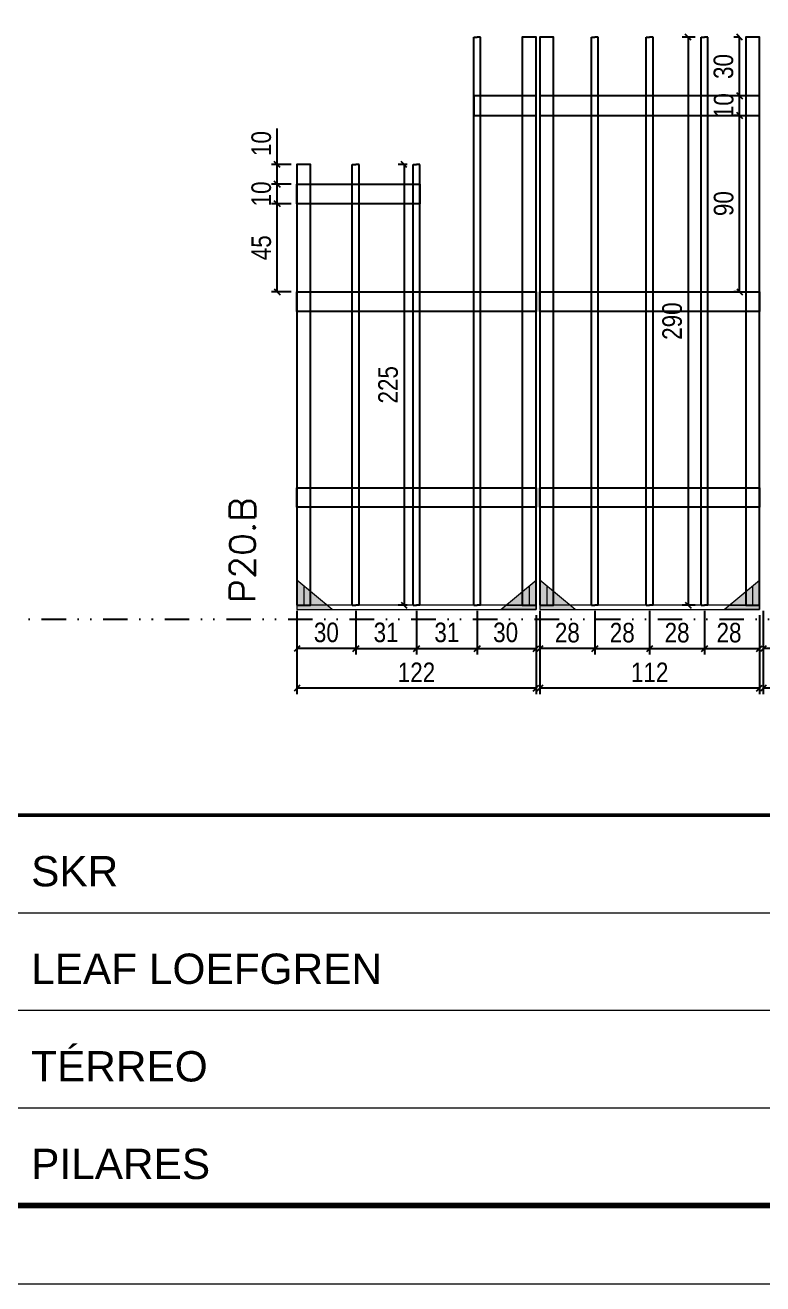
# Model space of a CAD drawing. Extents: x 14400 to 27878, y -21631 to 6985.
# Drawn here: x 19864 to 20241, y -14740 to -14097 of the extents above; entities that cross this region are included whole.
import ezdxf

# ---------------------------------------------------------------- set-up
doc = ezdxf.new("R2010")
doc.units = 0
for name, pattern in [('CONTINUO', [0]), ('DASHED', [0.75, 0.5, -0.25]), ('DIVIDE2', [0.625, 0.25, -0.125, 0, -0.125, 0, -0.125]), ('HIDDEN', [0.375, 0.25, -0.125])]:
    doc.linetypes.add(name, pattern=pattern)
for name, color, linetype in [('COTA', 241, 'Continuous'), ('Nível', 160, 'Continuous'), ('SARR_2.2x10', 60, 'Continuous'), ('SARR_3.5x7', 81, 'Continuous'), ('SARR_7x7', 40, 'Continuous')]:
    doc.layers.add(name, color=color, linetype=linetype)
for name, color, linetype, lineweight in [('Folhas', 255, 'Continuous', 9), ('Madeira', 126, 'Continuous', 18), ('Sarr 2.2x7', 40, 'Continuous', 9), ('SARRAFO DE PRESSAO', 251, 'DASHED', 9), ('Texto Seção', 7, 'Continuous', 15)]:
    doc.layers.add(name, color=color, linetype=linetype, lineweight=lineweight)
doc.styles.add('ARIAL', font='arial.ttf')
doc.styles.add('COTA TECNICA', font='techl___.ttf', dxfattribs={"height": 10})
doc.styles.add('REGUA-120', font='ROMANS.shx', dxfattribs={"height": 15})
doc.dimstyles.new('PAINEL', dxfattribs={"dimtxt": 10, "dimasz": 3, "dimexe": 3, "dimexo": 3, "dimgap": 3, "dimtad": 1, "dimdec": 1, "dimzin": 12, "dimdsep": 46, "dimtxsty": 'COTA TECNICA', "dimblk1": 'OBLIQUE', "dimblk2": 'OBLIQUE', "dimsah": 1, "dimcen": 0.9, "dimclrd": 4, "dimclre": 4, "dimclrt": 240, "dimadec": 1, "dimazin": 3, "dimtfac": 1, "dimtdec": 1, "dimtmove": 0, "dimatfit": 3, "dimfxl": 1, "dimtolj": 1, "dimtzin": 12, "dimarcsym": 0})

# ---------------------------------------------------------------- blocks, each defined once
blk = doc.blocks.new('9999999999')
at = {"color": 30, "linetype": 'CONTINUO'}
for p, q in [((98564.56, 34379.64), (99583.98, 34379.64)), ((98564.56, 34329.83), (99487.98, 34329.83)), ((98564.56, 34280.02), (99487.98, 34280.02))]:
    blk.add_line(p, q, dxfattribs=at)
at = {"color": 30, "linetype": 'CONTINUO', "const_width": 2}
blk.add_lwpolyline([(99583.98, 34230.21), (99583.98, 34414.45, 0.414214), (99568.98, 34429.45), (98228.98, 34429.45, 0.414214), (98213.98, 34414.45), (98213.98, 34245.21, 0.414214), (98228.98, 34230.21), (99583.98, 34230.21)], format="xyb", dxfattribs=at)
at = {"layer": 'Folhas'}
blk.add_lwpolyline([(98138.98, 34190.21), (99623.98, 34190.21), (99623.98, 35240.21), (98138.98, 35240.21)], close=True, dxfattribs=at)
at = {"layer": 'Folhas', "color": 30, "const_width": 3}
blk.add_lwpolyline([(98213.98, 34230.21), (99583.98, 34230.21), (99583.98, 35200.21), (98213.98, 35200.21)], close=True, dxfattribs=at)
at = {"color": 7, "linetype": 'Continuous', "ltscale": 5, "style": 'ARIAL'}
for s, height, p in [('SKR', 15.483, (98837.68, 34393.13)), ('LEAF LOEFGREN', 15.4829, (98837.68, 34343.32)), ('TÉRREO', 15.483, (98837.68, 34293.51)), ('PILARES', 15.483, (98837.68, 34243.7))]:
    blk.add_text(s, height=height, dxfattribs=at).set_placement(p)
blk = doc.blocks.new('_Oblique')
at = {"color": 0, "linetype": 'ByBlock', "lineweight": -2}
blk.add_line((-0.5, -0.5), (0.5, 0.5), dxfattribs=at)
blk = doc.blocks.new('*D3137')
at = {"layer": 'COTA', "color": 4, "lineweight": -2, "transparency": 16777216}
for p, q in [((20126.82, -14411.34), (20126.82, -14438.52)), ((20238.82, -14411.34), (20238.82, -14438.52)), ((20238.82, -14435.52), (20126.82, -14435.52))]:
    blk.add_line(p, q, dxfattribs=at)
at = {"layer": 'Defpoints', "color": 0, "transparency": 16777216}
for p in [(20126.82, -14408.34), (20238.82, -14408.34), (20126.82, -14435.52)]:
    blk.add_point(p, dxfattribs=at)
at = {"layer": 'COTA', "color": 4, "lineweight": -2, "transparency": 16777216, "xscale": 3, "yscale": 3, "zscale": 3, "rotation": 180}
blk.add_blockref('_Oblique', (20126.82, -14435.52), dxfattribs=at)
at = {"layer": 'COTA', "color": 4, "lineweight": -2, "transparency": 16777216, "xscale": 3, "yscale": 3, "zscale": 3}
blk.add_blockref('_Oblique', (20238.82, -14435.52), dxfattribs=at)
at = {"layer": 'COTA', "color": 240, "transparency": 16777216, "insert": (20182.82, -14427.46), "char_height": 10, "attachment_point": 5, "style": 'COTA TECNICA'}
blk.add_mtext('\\A1;112', dxfattribs=at)
blk = doc.blocks.new('*D3138')
at = {"layer": 'COTA', "color": 4, "lineweight": -2, "transparency": 16777216}
for p, q in [((20126.82, -14396.14), (20126.82, -14418.34)), ((20154.82, -14396.14), (20154.82, -14418.34)), ((20154.82, -14415.34), (20126.82, -14415.34))]:
    blk.add_line(p, q, dxfattribs=at)
at = {"layer": 'Defpoints', "color": 0, "transparency": 16777216}
for p in [(20126.82, -14393.14), (20154.82, -14393.14), (20126.82, -14415.34)]:
    blk.add_point(p, dxfattribs=at)
at = {"layer": 'COTA', "color": 4, "lineweight": -2, "transparency": 16777216, "xscale": 3, "yscale": 3, "zscale": 3, "rotation": 180}
blk.add_blockref('_Oblique', (20126.82, -14415.34), dxfattribs=at)
at = {"layer": 'COTA', "color": 4, "lineweight": -2, "transparency": 16777216, "xscale": 3, "yscale": 3, "zscale": 3}
blk.add_blockref('_Oblique', (20154.82, -14415.34), dxfattribs=at)
at = {"layer": 'COTA', "color": 240, "transparency": 16777216, "insert": (20140.82, -14407.25), "char_height": 10, "attachment_point": 5, "style": 'COTA TECNICA'}
blk.add_mtext('\\A1;28', dxfattribs=at)
blk = doc.blocks.new('*D3139')
at = {"layer": 'COTA', "color": 4, "lineweight": -2, "transparency": 16777216}
for p, q in [((20210.82, -14396.14), (20210.82, -14418.34)), ((20238.82, -14398.34), (20238.82, -14418.34)), ((20210.82, -14415.34), (20238.82, -14415.34))]:
    blk.add_line(p, q, dxfattribs=at)
at = {"layer": 'Defpoints', "color": 0, "transparency": 16777216}
for p in [(20210.82, -14393.14), (20238.82, -14395.34), (20238.82, -14415.34)]:
    blk.add_point(p, dxfattribs=at)
at = {"layer": 'COTA', "color": 4, "lineweight": -2, "transparency": 16777216, "xscale": 3, "yscale": 3, "zscale": 3, "rotation": 180}
blk.add_blockref('_Oblique', (20210.82, -14415.34), dxfattribs=at)
at = {"layer": 'COTA', "color": 4, "lineweight": -2, "transparency": 16777216, "xscale": 3, "yscale": 3, "zscale": 3}
blk.add_blockref('_Oblique', (20238.82, -14415.34), dxfattribs=at)
at = {"layer": 'COTA', "color": 240, "transparency": 16777216, "insert": (20223.32, -14407.25), "char_height": 10, "attachment_point": 5, "style": 'COTA TECNICA'}
blk.add_mtext('\\A1;28', dxfattribs=at)
blk = doc.blocks.new('*D3140')
at = {"layer": 'COTA', "color": 4, "lineweight": -2, "transparency": 16777216}
for p, q in [((20154.82, -14396.14), (20154.82, -14418.34)), ((20182.82, -14396.14), (20182.82, -14418.34)), ((20154.82, -14415.34), (20182.82, -14415.34))]:
    blk.add_line(p, q, dxfattribs=at)
at = {"layer": 'Defpoints', "color": 0, "transparency": 16777216}
for p in [(20154.82, -14393.14), (20182.82, -14393.14), (20182.82, -14415.34)]:
    blk.add_point(p, dxfattribs=at)
at = {"layer": 'COTA', "color": 4, "lineweight": -2, "transparency": 16777216, "xscale": 3, "yscale": 3, "zscale": 3, "rotation": 180}
blk.add_blockref('_Oblique', (20154.82, -14415.34), dxfattribs=at)
at = {"layer": 'COTA', "color": 4, "lineweight": -2, "transparency": 16777216, "xscale": 3, "yscale": 3, "zscale": 3}
blk.add_blockref('_Oblique', (20182.82, -14415.34), dxfattribs=at)
at = {"layer": 'COTA', "color": 240, "transparency": 16777216, "insert": (20168.82, -14407.25), "char_height": 10, "attachment_point": 5, "style": 'COTA TECNICA'}
blk.add_mtext('\\A1;28', dxfattribs=at)
blk = doc.blocks.new('*D3141')
at = {"layer": 'COTA', "color": 4, "lineweight": -2, "transparency": 16777216}
for p, q in [((20182.82, -14396.14), (20182.82, -14418.34)), ((20210.82, -14396.14), (20210.82, -14418.34)), ((20182.82, -14415.34), (20210.82, -14415.34))]:
    blk.add_line(p, q, dxfattribs=at)
at = {"layer": 'Defpoints', "color": 0, "transparency": 16777216}
for p in [(20182.82, -14393.14), (20210.82, -14393.14), (20210.82, -14415.34)]:
    blk.add_point(p, dxfattribs=at)
at = {"layer": 'COTA', "color": 4, "lineweight": -2, "transparency": 16777216, "xscale": 3, "yscale": 3, "zscale": 3, "rotation": 180}
blk.add_blockref('_Oblique', (20182.82, -14415.34), dxfattribs=at)
at = {"layer": 'COTA', "color": 4, "lineweight": -2, "transparency": 16777216, "xscale": 3, "yscale": 3, "zscale": 3}
blk.add_blockref('_Oblique', (20210.82, -14415.34), dxfattribs=at)
at = {"layer": 'COTA', "color": 240, "transparency": 16777216, "insert": (20196.82, -14407.25), "char_height": 10, "attachment_point": 5, "style": 'COTA TECNICA'}
blk.add_mtext('\\A1;28', dxfattribs=at)
blk = doc.blocks.new('*D3142')
at = {"layer": 'COTA', "color": 4, "lineweight": -2, "transparency": 16777216}
for p, q in [((20002.82, -14411.34), (20002.82, -14438.52)), ((20124.82, -14411.34), (20124.82, -14438.52)), ((20124.82, -14435.52), (20002.82, -14435.52))]:
    blk.add_line(p, q, dxfattribs=at)
at = {"layer": 'Defpoints', "color": 0, "transparency": 16777216}
for p in [(20002.82, -14408.34), (20124.82, -14408.34), (20002.82, -14435.52)]:
    blk.add_point(p, dxfattribs=at)
at = {"layer": 'COTA', "color": 4, "lineweight": -2, "transparency": 16777216, "xscale": 3, "yscale": 3, "zscale": 3, "rotation": 180}
blk.add_blockref('_Oblique', (20002.82, -14435.52), dxfattribs=at)
at = {"layer": 'COTA', "color": 4, "lineweight": -2, "transparency": 16777216, "xscale": 3, "yscale": 3, "zscale": 3}
blk.add_blockref('_Oblique', (20124.82, -14435.52), dxfattribs=at)
at = {"layer": 'COTA', "color": 240, "transparency": 16777216, "insert": (20063.82, -14427.46), "char_height": 10, "attachment_point": 5, "style": 'COTA TECNICA'}
blk.add_mtext('\\A1;122', dxfattribs=at)
blk = doc.blocks.new('*D3143')
at = {"layer": 'COTA', "color": 4, "lineweight": -2, "transparency": 16777216}
for p, q in [((20002.82, -14396.14), (20002.82, -14418.34)), ((20032.82, -14396.14), (20032.82, -14418.34)), ((20032.82, -14415.34), (20002.82, -14415.34))]:
    blk.add_line(p, q, dxfattribs=at)
at = {"layer": 'Defpoints', "color": 0, "transparency": 16777216}
for p in [(20002.82, -14393.14), (20032.82, -14393.14), (20002.82, -14415.34)]:
    blk.add_point(p, dxfattribs=at)
at = {"layer": 'COTA', "color": 4, "lineweight": -2, "transparency": 16777216, "xscale": 3, "yscale": 3, "zscale": 3, "rotation": 180}
blk.add_blockref('_Oblique', (20002.82, -14415.34), dxfattribs=at)
at = {"layer": 'COTA', "color": 4, "lineweight": -2, "transparency": 16777216, "xscale": 3, "yscale": 3, "zscale": 3}
blk.add_blockref('_Oblique', (20032.82, -14415.34), dxfattribs=at)
at = {"layer": 'COTA', "color": 240, "transparency": 16777216, "insert": (20017.82, -14407.12), "char_height": 10, "attachment_point": 5, "style": 'COTA TECNICA'}
blk.add_mtext('\\A1;30', dxfattribs=at)
blk = doc.blocks.new('*D3144')
at = {"layer": 'COTA', "color": 4, "lineweight": -2, "transparency": 16777216}
for p, q in [((20094.82, -14396.14), (20094.82, -14418.34)), ((20124.82, -14398.34), (20124.82, -14418.34)), ((20094.82, -14415.34), (20124.82, -14415.34))]:
    blk.add_line(p, q, dxfattribs=at)
at = {"layer": 'Defpoints', "color": 0, "transparency": 16777216}
for p in [(20094.82, -14393.14), (20124.82, -14395.34), (20124.82, -14415.34)]:
    blk.add_point(p, dxfattribs=at)
at = {"layer": 'COTA', "color": 4, "lineweight": -2, "transparency": 16777216, "xscale": 3, "yscale": 3, "zscale": 3, "rotation": 180}
blk.add_blockref('_Oblique', (20094.82, -14415.34), dxfattribs=at)
at = {"layer": 'COTA', "color": 4, "lineweight": -2, "transparency": 16777216, "xscale": 3, "yscale": 3, "zscale": 3}
blk.add_blockref('_Oblique', (20124.82, -14415.34), dxfattribs=at)
at = {"layer": 'COTA', "color": 240, "transparency": 16777216, "insert": (20109.32, -14407.12), "char_height": 10, "attachment_point": 5, "style": 'COTA TECNICA'}
blk.add_mtext('\\A1;30', dxfattribs=at)
blk = doc.blocks.new('*D3145')
at = {"layer": 'COTA', "color": 4, "lineweight": -2, "transparency": 16777216}
for p, q in [((20032.82, -14396.14), (20032.82, -14418.34)), ((20063.82, -14396.14), (20063.82, -14418.34)), ((20032.82, -14415.34), (20063.82, -14415.34))]:
    blk.add_line(p, q, dxfattribs=at)
at = {"layer": 'Defpoints', "color": 0, "transparency": 16777216}
for p in [(20032.82, -14393.14), (20063.82, -14393.14), (20063.82, -14415.34)]:
    blk.add_point(p, dxfattribs=at)
at = {"layer": 'COTA', "color": 4, "lineweight": -2, "transparency": 16777216, "xscale": 3, "yscale": 3, "zscale": 3, "rotation": 180}
blk.add_blockref('_Oblique', (20032.82, -14415.34), dxfattribs=at)
at = {"layer": 'COTA', "color": 4, "lineweight": -2, "transparency": 16777216, "xscale": 3, "yscale": 3, "zscale": 3}
blk.add_blockref('_Oblique', (20063.82, -14415.34), dxfattribs=at)
at = {"layer": 'COTA', "color": 240, "transparency": 16777216, "insert": (20048.32, -14407.12), "char_height": 10, "attachment_point": 5, "style": 'COTA TECNICA'}
blk.add_mtext('\\A1;31', dxfattribs=at)
blk = doc.blocks.new('*D3146')
at = {"layer": 'COTA', "color": 4, "lineweight": -2, "transparency": 16777216}
for p, q in [((20063.82, -14396.14), (20063.82, -14418.34)), ((20094.82, -14396.14), (20094.82, -14418.34)), ((20063.82, -14415.34), (20094.82, -14415.34))]:
    blk.add_line(p, q, dxfattribs=at)
at = {"layer": 'Defpoints', "color": 0, "transparency": 16777216}
for p in [(20063.82, -14393.14), (20094.82, -14393.14), (20094.82, -14415.34)]:
    blk.add_point(p, dxfattribs=at)
at = {"layer": 'COTA', "color": 4, "lineweight": -2, "transparency": 16777216, "xscale": 3, "yscale": 3, "zscale": 3, "rotation": 180}
blk.add_blockref('_Oblique', (20063.82, -14415.34), dxfattribs=at)
at = {"layer": 'COTA', "color": 4, "lineweight": -2, "transparency": 16777216, "xscale": 3, "yscale": 3, "zscale": 3}
blk.add_blockref('_Oblique', (20094.82, -14415.34), dxfattribs=at)
at = {"layer": 'COTA', "color": 240, "transparency": 16777216, "insert": (20079.32, -14407.12), "char_height": 10, "attachment_point": 5, "style": 'COTA TECNICA'}
blk.add_mtext('\\A1;31', dxfattribs=at)
blk = doc.blocks.new('*D3147')
at = {"layer": 'COTA', "color": 4, "lineweight": -2, "transparency": 16777216}
for p, q in [((20240.82, -14411.34), (20240.82, -14438.52)), ((20352.82, -14411.34), (20352.82, -14438.52)), ((20352.82, -14435.52), (20240.82, -14435.52))]:
    blk.add_line(p, q, dxfattribs=at)
at = {"layer": 'Defpoints', "color": 0, "transparency": 16777216}
for p in [(20240.82, -14408.34), (20352.82, -14408.34), (20240.82, -14435.52)]:
    blk.add_point(p, dxfattribs=at)
at = {"layer": 'COTA', "color": 4, "lineweight": -2, "transparency": 16777216, "xscale": 3, "yscale": 3, "zscale": 3, "rotation": 180}
blk.add_blockref('_Oblique', (20240.82, -14435.52), dxfattribs=at)
at = {"layer": 'COTA', "color": 4, "lineweight": -2, "transparency": 16777216, "xscale": 3, "yscale": 3, "zscale": 3}
blk.add_blockref('_Oblique', (20352.82, -14435.52), dxfattribs=at)
at = {"layer": 'COTA', "color": 240, "transparency": 16777216, "insert": (20296.82, -14427.46), "char_height": 10, "attachment_point": 5, "style": 'COTA TECNICA'}
blk.add_mtext('\\A1;112', dxfattribs=at)
blk = doc.blocks.new('*D3148')
at = {"layer": 'COTA', "color": 4, "lineweight": -2, "transparency": 16777216}
for p, q in [((20240.82, -14396.14), (20240.82, -14418.34)), ((20268.82, -14396.14), (20268.82, -14418.34)), ((20268.82, -14415.34), (20240.82, -14415.34))]:
    blk.add_line(p, q, dxfattribs=at)
at = {"layer": 'Defpoints', "color": 0, "transparency": 16777216}
for p in [(20240.82, -14393.14), (20268.82, -14393.14), (20240.82, -14415.34)]:
    blk.add_point(p, dxfattribs=at)
at = {"layer": 'COTA', "color": 4, "lineweight": -2, "transparency": 16777216, "xscale": 3, "yscale": 3, "zscale": 3, "rotation": 180}
blk.add_blockref('_Oblique', (20240.82, -14415.34), dxfattribs=at)
at = {"layer": 'COTA', "color": 4, "lineweight": -2, "transparency": 16777216, "xscale": 3, "yscale": 3, "zscale": 3}
blk.add_blockref('_Oblique', (20268.82, -14415.34), dxfattribs=at)
at = {"layer": 'COTA', "color": 240, "transparency": 16777216, "insert": (20254.82, -14407.25), "char_height": 10, "attachment_point": 5, "style": 'COTA TECNICA'}
blk.add_mtext('\\A1;28', dxfattribs=at)
blk = doc.blocks.new('*D3163')
at = {"layer": 'COTA', "color": 4, "lineweight": -2, "transparency": 16777216}
for p, q in [((20059.07, -14168.18), (20054.48, -14168.18)), ((20057.48, -14168.18), (20057.48, -14393.14)), ((20059.07, -14393.14), (20054.48, -14393.14))]:
    blk.add_line(p, q, dxfattribs=at)
at = {"layer": 'Defpoints', "color": 0, "transparency": 16777216}
for p in [(20062.07, -14168.18), (20057.48, -14393.14), (20062.07, -14393.14)]:
    blk.add_point(p, dxfattribs=at)
at = {"layer": 'COTA', "color": 4, "lineweight": -2, "transparency": 16777216, "xscale": 3, "yscale": 3, "zscale": 3}
for p, rotation in [((20057.48, -14168.18), 90), ((20057.48, -14393.14), 270)]:
    blk.add_blockref('_Oblique', p, dxfattribs=dict(at, rotation=rotation))
at = {"layer": 'COTA', "color": 240, "transparency": 16777216, "insert": (20049.37, -14280.66), "char_height": 10, "attachment_point": 5, "rotation": 90, "style": 'COTA TECNICA'}
blk.add_mtext('\\A1;225', dxfattribs=at)
blk = doc.blocks.new('*D3197')
at = {"layer": 'COTA', "color": 4, "lineweight": -2, "transparency": 16777216}
for p, q in [((20228.82, -14103.18), (20225.74, -14103.18)), ((20228.74, -14133.18), (20228.74, -14103.18)), ((20228.82, -14133.18), (20225.74, -14133.18))]:
    blk.add_line(p, q, dxfattribs=at)
at = {"layer": 'Defpoints', "color": 0, "transparency": 16777216}
for p in [(20228.74, -14103.18), (20231.82, -14103.18), (20231.82, -14133.18)]:
    blk.add_point(p, dxfattribs=at)
at = {"layer": 'COTA', "color": 4, "lineweight": -2, "transparency": 16777216, "xscale": 3, "yscale": 3, "zscale": 3}
for p, rotation in [((20228.74, -14103.18), 90), ((20228.74, -14133.18), 270)]:
    blk.add_blockref('_Oblique', p, dxfattribs=dict(at, rotation=rotation))
at = {"layer": 'COTA', "color": 240, "transparency": 16777216, "insert": (20220.52, -14118.18), "char_height": 10, "attachment_point": 5, "rotation": 90, "style": 'COTA TECNICA'}
blk.add_mtext('\\A1;30', dxfattribs=at)
blk = doc.blocks.new('*D3284')
at = {"layer": 'COTA', "color": 4, "lineweight": -2, "transparency": 16777216}
for p, q in [((20206.07, -14103.18), (20199.47, -14103.18)), ((20202.47, -14103.18), (20202.47, -14393.14)), ((20206.07, -14393.14), (20199.47, -14393.14))]:
    blk.add_line(p, q, dxfattribs=at)
at = {"layer": 'Defpoints', "color": 0, "transparency": 16777216}
for p in [(20209.07, -14103.18), (20202.47, -14393.14), (20209.07, -14393.14)]:
    blk.add_point(p, dxfattribs=at)
at = {"layer": 'COTA', "color": 4, "lineweight": -2, "transparency": 16777216, "xscale": 3, "yscale": 3, "zscale": 3}
for p, rotation in [((20202.47, -14103.18), 90), ((20202.47, -14393.14), 270)]:
    blk.add_blockref('_Oblique', p, dxfattribs=dict(at, rotation=rotation))
at = {"layer": 'COTA', "color": 240, "transparency": 16777216, "insert": (20194.34, -14248.16), "char_height": 10, "attachment_point": 5, "rotation": 90, "style": 'COTA TECNICA'}
blk.add_mtext('\\A1;290', dxfattribs=at)
blk = doc.blocks.new('*D3286')
at = {"layer": 'COTA', "color": 4, "lineweight": -2, "transparency": 16777216}
for p, q in [((20228.82, -14143.18), (20225.74, -14143.18)), ((20228.74, -14233.18), (20228.74, -14143.18)), ((20228.82, -14233.18), (20225.74, -14233.18))]:
    blk.add_line(p, q, dxfattribs=at)
at = {"layer": 'Defpoints', "color": 0, "transparency": 16777216}
for p in [(20228.74, -14143.18), (20231.82, -14143.18), (20231.82, -14233.18)]:
    blk.add_point(p, dxfattribs=at)
at = {"layer": 'COTA', "color": 4, "lineweight": -2, "transparency": 16777216, "xscale": 3, "yscale": 3, "zscale": 3}
for p, rotation in [((20228.74, -14143.18), 90), ((20228.74, -14233.18), 270)]:
    blk.add_blockref('_Oblique', p, dxfattribs=dict(at, rotation=rotation))
at = {"layer": 'COTA', "color": 240, "transparency": 16777216, "insert": (20220.61, -14188.18), "char_height": 10, "attachment_point": 5, "rotation": 90, "style": 'COTA TECNICA'}
blk.add_mtext('\\A1;90', dxfattribs=at)
blk = doc.blocks.new('*D3287')
at = {"layer": 'COTA', "color": 4, "lineweight": -2, "transparency": 16777216}
for p, q in [((20228.82, -14133.18), (20225.74, -14133.18)), ((20228.74, -14143.18), (20228.74, -14133.18)), ((20228.82, -14143.18), (20225.74, -14143.18))]:
    blk.add_line(p, q, dxfattribs=at)
at = {"layer": 'Defpoints', "color": 0, "transparency": 16777216}
for p in [(20228.74, -14133.18), (20231.82, -14133.18), (20231.82, -14143.18)]:
    blk.add_point(p, dxfattribs=at)
at = {"layer": 'COTA', "color": 4, "lineweight": -2, "transparency": 16777216, "xscale": 3, "yscale": 3, "zscale": 3}
for p, rotation in [((20228.74, -14133.18), 90), ((20228.74, -14143.18), 270)]:
    blk.add_blockref('_Oblique', p, dxfattribs=dict(at, rotation=rotation))
at = {"layer": 'COTA', "color": 240, "transparency": 16777216, "insert": (20220.64, -14138.18), "char_height": 10, "attachment_point": 5, "rotation": 90, "style": 'COTA TECNICA'}
blk.add_mtext('\\A1;10', dxfattribs=at)
blk = doc.blocks.new('*D3296')
at = {"layer": 'COTA', "color": 4, "lineweight": -2, "transparency": 16777216}
for p, q in [((19999.82, -14178.22), (19989.75, -14178.22)), ((19992.75, -14188.22), (19992.75, -14178.22)), ((19999.82, -14188.22), (19989.75, -14188.22))]:
    blk.add_line(p, q, dxfattribs=at)
at = {"layer": 'Defpoints', "color": 0, "transparency": 16777216}
for p in [(19992.75, -14178.22), (20002.82, -14178.22), (20002.82, -14188.22)]:
    blk.add_point(p, dxfattribs=at)
at = {"layer": 'COTA', "color": 4, "lineweight": -2, "transparency": 16777216, "xscale": 3, "yscale": 3, "zscale": 3}
for p, rotation in [((19992.75, -14178.22), 90), ((19992.75, -14188.22), 270)]:
    blk.add_blockref('_Oblique', p, dxfattribs=dict(at, rotation=rotation))
at = {"layer": 'COTA', "color": 240, "transparency": 16777216, "insert": (19984.64, -14183.22), "char_height": 10, "attachment_point": 5, "rotation": 90, "style": 'COTA TECNICA'}
blk.add_mtext('\\A1;10', dxfattribs=at)
blk = doc.blocks.new('*D3294')
at = {"layer": 'COTA', "color": 4, "lineweight": -2, "transparency": 16777216}
for p, q in [((19992.75, -14168.22), (19992.75, -14149.79)), ((19999.82, -14168.22), (19989.75, -14168.22)), ((19992.75, -14178.22), (19992.75, -14168.22)), ((19999.82, -14178.22), (19989.75, -14178.22))]:
    blk.add_line(p, q, dxfattribs=at)
at = {"layer": 'Defpoints', "color": 0, "transparency": 16777216}
for p in [(19992.75, -14168.22), (20002.82, -14168.22), (20002.82, -14178.22)]:
    blk.add_point(p, dxfattribs=at)
at = {"layer": 'COTA', "color": 4, "lineweight": -2, "transparency": 16777216, "xscale": 3, "yscale": 3, "zscale": 3}
for p, rotation in [((19992.75, -14168.22), 90), ((19992.75, -14178.22), 270)]:
    blk.add_blockref('_Oblique', p, dxfattribs=dict(at, rotation=rotation))
at = {"layer": 'COTA', "color": 240, "transparency": 16777216, "insert": (19984.64, -14157.5), "char_height": 10, "attachment_point": 5, "rotation": 90, "style": 'COTA TECNICA'}
blk.add_mtext('\\A1;10', dxfattribs=at)
blk = doc.blocks.new('*D3295')
at = {"layer": 'COTA', "color": 4, "lineweight": -2, "transparency": 16777216}
for p, q in [((19999.82, -14188.22), (19989.75, -14188.22)), ((19992.75, -14233.21), (19992.75, -14188.22)), ((19999.82, -14233.21), (19989.75, -14233.21))]:
    blk.add_line(p, q, dxfattribs=at)
at = {"layer": 'Defpoints', "color": 0, "transparency": 16777216}
for p in [(19992.75, -14188.22), (20002.82, -14188.22), (20002.82, -14233.21)]:
    blk.add_point(p, dxfattribs=at)
at = {"layer": 'COTA', "color": 4, "lineweight": -2, "transparency": 16777216, "xscale": 3, "yscale": 3, "zscale": 3}
for p, rotation in [((19992.75, -14188.22), 90), ((19992.75, -14233.21), 270)]:
    blk.add_blockref('_Oblique', p, dxfattribs=dict(at, rotation=rotation))
at = {"layer": 'COTA', "color": 240, "transparency": 16777216, "insert": (19984.64, -14210.71), "char_height": 10, "attachment_point": 5, "rotation": 90, "style": 'COTA TECNICA'}
blk.add_mtext('\\A1;45', dxfattribs=at)

msp = doc.modelspace()

# ---------------------------------------------------------------- hatches: boundary and pattern name
at = {"layer": 'Madeira'}
h = msp.add_hatch(color=252, dxfattribs=at)
h.dxf.hatch_style = 2
h.paths.add_polyline_path([(20002.82, -14380.34), (20002.82, -14395.34), (20020.82, -14395.34)])
h = msp.add_hatch(color=252, dxfattribs=at)
h.dxf.hatch_style = 2
h.paths.add_polyline_path([(20124.82, -14380.34), (20124.82, -14395.34), (20106.82, -14395.34)])
h = msp.add_hatch(color=252, dxfattribs=at)
h.dxf.hatch_style = 2
h.paths.add_polyline_path([(20126.82, -14380.34), (20126.82, -14395.34), (20144.82, -14395.34)])
h = msp.add_hatch(color=252, dxfattribs=at)
h.dxf.hatch_style = 2
h.paths.add_polyline_path([(20238.82, -14380.34), (20238.82, -14395.34), (20220.82, -14395.34)])

# ---------------------------------------------------------------- linework, layer by layer
at = {"layer": 'Madeira', "color": 1, "linetype": 'HIDDEN'}
for p, q in [((20006.32, -14383.84), (20006.32, -14393.14)), ((20006.32, -14383.84), (20006.32, -14393.14)), ((20121.32, -14383.84), (20121.32, -14393.14)), ((20121.32, -14383.84), (20121.32, -14393.14)), ((20130.32, -14383.84), (20130.32, -14393.14)), ((20130.32, -14383.84), (20130.32, -14393.14)), ((20235.32, -14383.84), (20235.32, -14393.14)), ((20235.32, -14383.84), (20235.32, -14393.14)), ((20012.66, -14393.14), (20002.82, -14393.14)), ((20012.66, -14393.14), (20002.82, -14393.14)), ((20018.62, -14393.14), (20002.82, -14393.14)), ((20009.82, -14387.34), (20009.82, -14393.14)), ((20109.02, -14393.14), (20124.82, -14393.14)), ((20114.99, -14393.14), (20124.82, -14393.14)), ((20114.99, -14393.14), (20124.82, -14393.14)), ((20136.66, -14393.14), (20126.82, -14393.14)), ((20136.66, -14393.14), (20126.82, -14393.14)), ((20142.62, -14393.14), (20126.82, -14393.14)), ((20133.82, -14387.34), (20133.82, -14393.14)), ((20223.02, -14393.14), (20238.82, -14393.14)), ((20228.99, -14393.14), (20238.82, -14393.14)), ((20228.99, -14393.14), (20238.82, -14393.14))]:
    msp.add_line(p, q, dxfattribs=at)
at = {"layer": 'Madeira'}
for p, q in [((20002.82, -14393.14), (20002.82, -14395.34)), ((20002.82, -14393.14), (20002.82, -14395.34)), ((20002.82, -14393.14), (20002.82, -14395.34)), ((20126.82, -14393.14), (20126.82, -14395.34)), ((20126.82, -14393.14), (20126.82, -14395.34)), ((20126.82, -14393.14), (20126.82, -14395.34))]:
    msp.add_line(p, q, dxfattribs=at)
at = {"layer": 'Madeira', "color": 0}
for points in [[(20002.82, -14380.34), (20002.82, -14395.34), (20020.82, -14395.34), (20002.82, -14380.34)], [(20124.82, -14380.34), (20124.82, -14395.34), (20106.82, -14395.34), (20124.82, -14380.34)], [(20126.82, -14380.34), (20126.82, -14395.34), (20144.82, -14395.34), (20126.82, -14380.34)], [(20238.82, -14380.34), (20238.82, -14395.34), (20220.82, -14395.34), (20238.82, -14380.34)]]:
    msp.add_lwpolyline(points, dxfattribs=at)
at = {"layer": 'Nível', "color": 4, "linetype": 'DIVIDE2', "ltscale": 50}
msp.add_line((19243.47, -14400.34), (20613.47, -14400.34), dxfattribs=at)
at = {"layer": 'Sarr 2.2x7'}
for points in [[(20124.82, -14393.14), (20002.82, -14393.14), (20002.82, -14395.34), (20124.82, -14395.34)], [(20238.82, -14393.14), (20126.82, -14393.14), (20126.82, -14395.34), (20238.82, -14395.34)]]:
    msp.add_lwpolyline(points, close=True, dxfattribs=at)
at = {"layer": 'SARR_2.2x10'}
for points in [[(20124.82, -14133.18), (20093.07, -14133.18), (20093.07, -14143.18), (20124.82, -14143.18)], [(20238.82, -14133.18), (20126.82, -14133.18), (20126.82, -14143.18), (20238.82, -14143.18)], [(20002.82, -14178.22), (20065.57, -14178.22), (20065.57, -14188.22), (20002.82, -14188.22)], [(20002.82, -14233.18), (20124.82, -14233.18), (20124.82, -14243.18), (20002.82, -14243.18)], [(20126.82, -14233.18), (20238.82, -14233.18), (20238.82, -14243.18), (20126.82, -14243.18)], [(20002.82, -14333.18), (20124.82, -14333.18), (20124.82, -14343.18), (20002.82, -14343.18)], [(20126.82, -14333.18), (20238.82, -14333.18), (20238.82, -14343.18), (20126.82, -14343.18)]]:
    msp.add_lwpolyline(points, close=True, dxfattribs=at)
at = {"layer": 'SARR_3.5x7'}
for p, q in [((20093.07, -14393.14), (20093.07, -14103.18)), ((20093.07, -14103.18), (20094.82, -14103.18)), ((20096.57, -14103.18), (20094.82, -14103.18)), ((20096.57, -14393.14), (20096.57, -14103.18)), ((20153.07, -14393.14), (20153.07, -14103.18)), ((20153.07, -14103.18), (20154.82, -14103.18)), ((20156.57, -14103.18), (20154.82, -14103.18)), ((20156.57, -14393.14), (20156.57, -14103.18)), ((20181.07, -14393.14), (20181.07, -14103.18)), ((20181.07, -14103.18), (20182.82, -14103.18)), ((20184.57, -14103.18), (20182.82, -14103.18)), ((20184.57, -14393.14), (20184.57, -14103.18)), ((20209.07, -14393.14), (20209.07, -14103.18)), ((20209.07, -14103.18), (20210.82, -14103.18)), ((20212.57, -14103.18), (20210.82, -14103.18)), ((20212.57, -14393.14), (20212.57, -14103.18)), ((20031.07, -14393.14), (20031.07, -14168.18)), ((20031.07, -14168.18), (20032.82, -14168.18)), ((20034.57, -14168.18), (20032.82, -14168.18)), ((20034.57, -14393.14), (20034.57, -14168.18)), ((20062.07, -14393.14), (20062.07, -14168.18)), ((20062.07, -14168.18), (20063.82, -14168.18)), ((20065.57, -14168.18), (20063.82, -14168.18)), ((20065.57, -14393.14), (20065.57, -14168.18)), ((20031.07, -14393.14), (20032.82, -14393.14)), ((20034.57, -14393.14), (20032.82, -14393.14)), ((20062.07, -14393.14), (20063.82, -14393.14)), ((20065.57, -14393.14), (20063.82, -14393.14)), ((20093.07, -14393.14), (20094.82, -14393.14)), ((20096.57, -14393.14), (20094.82, -14393.14)), ((20153.07, -14393.14), (20154.82, -14393.14)), ((20156.57, -14393.14), (20154.82, -14393.14)), ((20181.07, -14393.14), (20182.82, -14393.14)), ((20184.57, -14393.14), (20182.82, -14393.14)), ((20209.07, -14393.14), (20210.82, -14393.14)), ((20212.57, -14393.14), (20210.82, -14393.14))]:
    msp.add_line(p, q, dxfattribs=at)
at = {"layer": 'SARR_7x7'}
for points in [[(20117.82, -14393.14), (20124.82, -14393.14), (20124.82, -14103.18), (20117.82, -14103.18)], [(20126.82, -14393.14), (20133.82, -14393.14), (20133.82, -14103.18), (20126.82, -14103.18)], [(20231.82, -14393.14), (20238.82, -14393.14), (20238.82, -14103.18), (20231.82, -14103.18)], [(20002.82, -14393.14), (20009.82, -14393.14), (20009.82, -14168.18), (20002.82, -14168.18)]]:
    msp.add_lwpolyline(points, close=True, dxfattribs=at)

# ---------------------------------------------------------------- block references
at = {"layer": 'SARRAFO DE PRESSAO', "color": 6, "linetype": 'ByBlock'}
msp.add_blockref('9999999999', (-78970.51, -48929.83), dxfattribs=at)

# ---------------------------------------------------------------- texts
at = {"layer": 'Texto Seção', "style": 'REGUA-120', "width": 1.05}
msp.add_text('P20.B', height=13, rotation=90, dxfattribs=at).set_placement((19981.53, -14392.04))

# ---------------------------------------------------------------- dimensions: what is measured, and where the dimension line sits
at = {"layer": 'COTA'}
for base, p1, p2, picture, middle in [((20202.47, -14393.14), (20209.07, -14103.18), (20209.07, -14393.14), '*D3284', (20194.34, -14248.16)), ((20228.74, -14143.18), (20231.82, -14233.18), (20231.82, -14143.18), '*D3286', (20220.61, -14188.18)), ((19992.75, -14168.22), (20002.82, -14178.22), (20002.82, -14168.22), '*D3294', (19984.64, -14157.5)), ((19992.75, -14188.22), (20002.82, -14233.21), (20002.82, -14188.22), '*D3295', (19984.64, -14210.71))]:
    dim = msp.add_linear_dim(base=base, p1=p1, p2=p2, angle=90, dimstyle='PAINEL', dxfattribs=at)
    dim.commit()
    dim.dimension.update_dxf_attribs({"geometry": picture, "text_midpoint": middle})
for base, p1, p2, angle, picture, middle in [((20228.74, -14103.18), (20231.82, -14133.18), (20231.82, -14103.18), 90, '*D3197', (20220.52, -14118.18)), ((20057.48, -14393.14), (20062.07, -14168.18), (20062.07, -14393.14), 90, '*D3163', (20049.37, -14280.66)), ((20002.82, -14415.34), (20032.82, -14393.14), (20002.82, -14393.14), 180, '*D3143', (20017.82, -14407.12)), ((20126.82, -14415.34), (20154.82, -14393.14), (20126.82, -14393.14), 180, '*D3138', (20140.82, -14407.25)), ((20240.82, -14415.34), (20268.82, -14393.14), (20240.82, -14393.14), 180, '*D3148', (20254.82, -14407.25)), ((20002.82, -14435.52), (20124.82, -14408.34), (20002.82, -14408.34), 180, '*D3142', (20063.82, -14427.46)), ((20126.82, -14435.52), (20238.82, -14408.34), (20126.82, -14408.34), 180, '*D3137', (20182.82, -14427.46)), ((20240.82, -14435.52), (20352.82, -14408.34), (20240.82, -14408.34), 180, '*D3147', (20296.82, -14427.46))]:
    dim = msp.add_linear_dim(base=base, p1=p1, p2=p2, angle=angle, dimstyle='PAINEL', override={"dimtmove": 1}, dxfattribs=at)
    dim.commit()
    dim.dimension.update_dxf_attribs({"geometry": picture, "text_midpoint": middle})
for base, p1, p2, picture, middle in [((20228.74, -14133.18), (20231.82, -14143.18), (20231.82, -14133.18), '*D3287', (20228.74, -14138.18)), ((19992.75, -14178.22), (20002.82, -14188.22), (20002.82, -14178.22), '*D3296', (19992.75, -14183.22))]:
    dim = msp.add_linear_dim(base=base, p1=p1, p2=p2, angle=90, dimstyle='PAINEL', dxfattribs=at)
    dim.commit()
    dim.dimension.update_dxf_attribs({"geometry": picture, "text_midpoint": middle, "dimtype": 160})
for base, p1, p2, picture, middle in [((20063.82, -14415.34), (20032.82, -14393.14), (20063.82, -14393.14), '*D3145', (20048.32, -14407.12)), ((20094.82, -14415.34), (20063.82, -14393.14), (20094.82, -14393.14), '*D3146', (20079.32, -14407.12)), ((20182.82, -14415.34), (20154.82, -14393.14), (20182.82, -14393.14), '*D3140', (20168.82, -14407.25)), ((20210.82, -14415.34), (20182.82, -14393.14), (20210.82, -14393.14), '*D3141', (20196.82, -14407.25))]:
    dim = msp.add_linear_dim(base=base, p1=p1, p2=p2, dimstyle='PAINEL', override={"dimtmove": 1}, dxfattribs=at)
    dim.commit()
    dim.dimension.update_dxf_attribs({"geometry": picture, "text_midpoint": middle})
for base, p1, p2, picture, middle in [((20124.82, -14415.34), (20094.82, -14393.14), (20124.82, -14395.34), '*D3144', (20109.32, -14415.34)), ((20238.82, -14415.34), (20210.82, -14393.14), (20238.82, -14395.34), '*D3139', (20223.32, -14415.34))]:
    dim = msp.add_linear_dim(base=base, p1=p1, p2=p2, dimstyle='PAINEL', override={"dimtmove": 1}, dxfattribs=at)
    dim.commit()
    dim.dimension.update_dxf_attribs({"geometry": picture, "text_midpoint": middle, "dimtype": 160})

doc.saveas('drawing.dxf')
